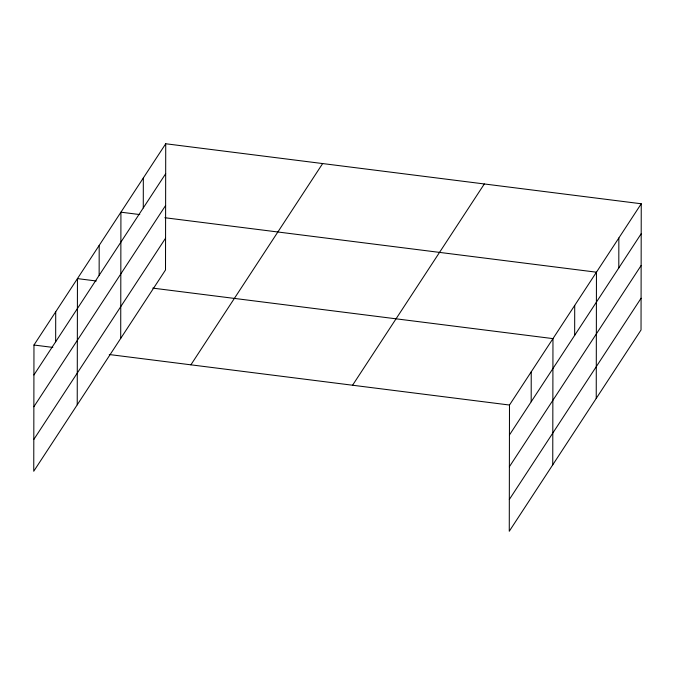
<?xml version="1.0" encoding="UTF-8"?>
<svg xmlns="http://www.w3.org/2000/svg" width="675" height="675" viewBox="0 0 675 675"><rect width="100%" height="100%" fill="white"/><g stroke="black" fill="none" stroke-linecap="round" stroke-linejoin="round"><path stroke-width="1.01" d="M165.729 143.758L33.969 345.026L33.75 471.234L165.51 269.966L165.729 143.758L641.25 203.766L641.031 329.974L509.271 531.242L509.49 405.034L641.25 203.766M55.662 341.769L55.713 311.816M77.228 404.814L77.448 278.606L96.28 280.986M99.141 275.349L99.191 245.396M120.707 338.394L120.926 212.186L139.759 214.566M143.277 207.925L143.328 177.972M531.183 401.777L531.233 371.824M552.749 464.822L552.968 338.614L152.769 288.115M574.661 335.365L574.712 305.404M596.236 398.41L596.455 272.194L164.869 217.73M618.798 267.933L618.848 237.98M33.919 374.979L165.679 173.711M33.86 406.747L165.62 205.478M33.809 439.467L165.561 238.199M190.89 364.829L322.65 163.561M352.569 385.231L484.329 183.963M509.439 434.987L641.199 233.719M509.38 466.754L641.14 265.486M509.33 499.483L641.081 298.215M33.969 345.026L52.802 347.406M109.291 354.527L509.49 405.034"/></g></svg>
